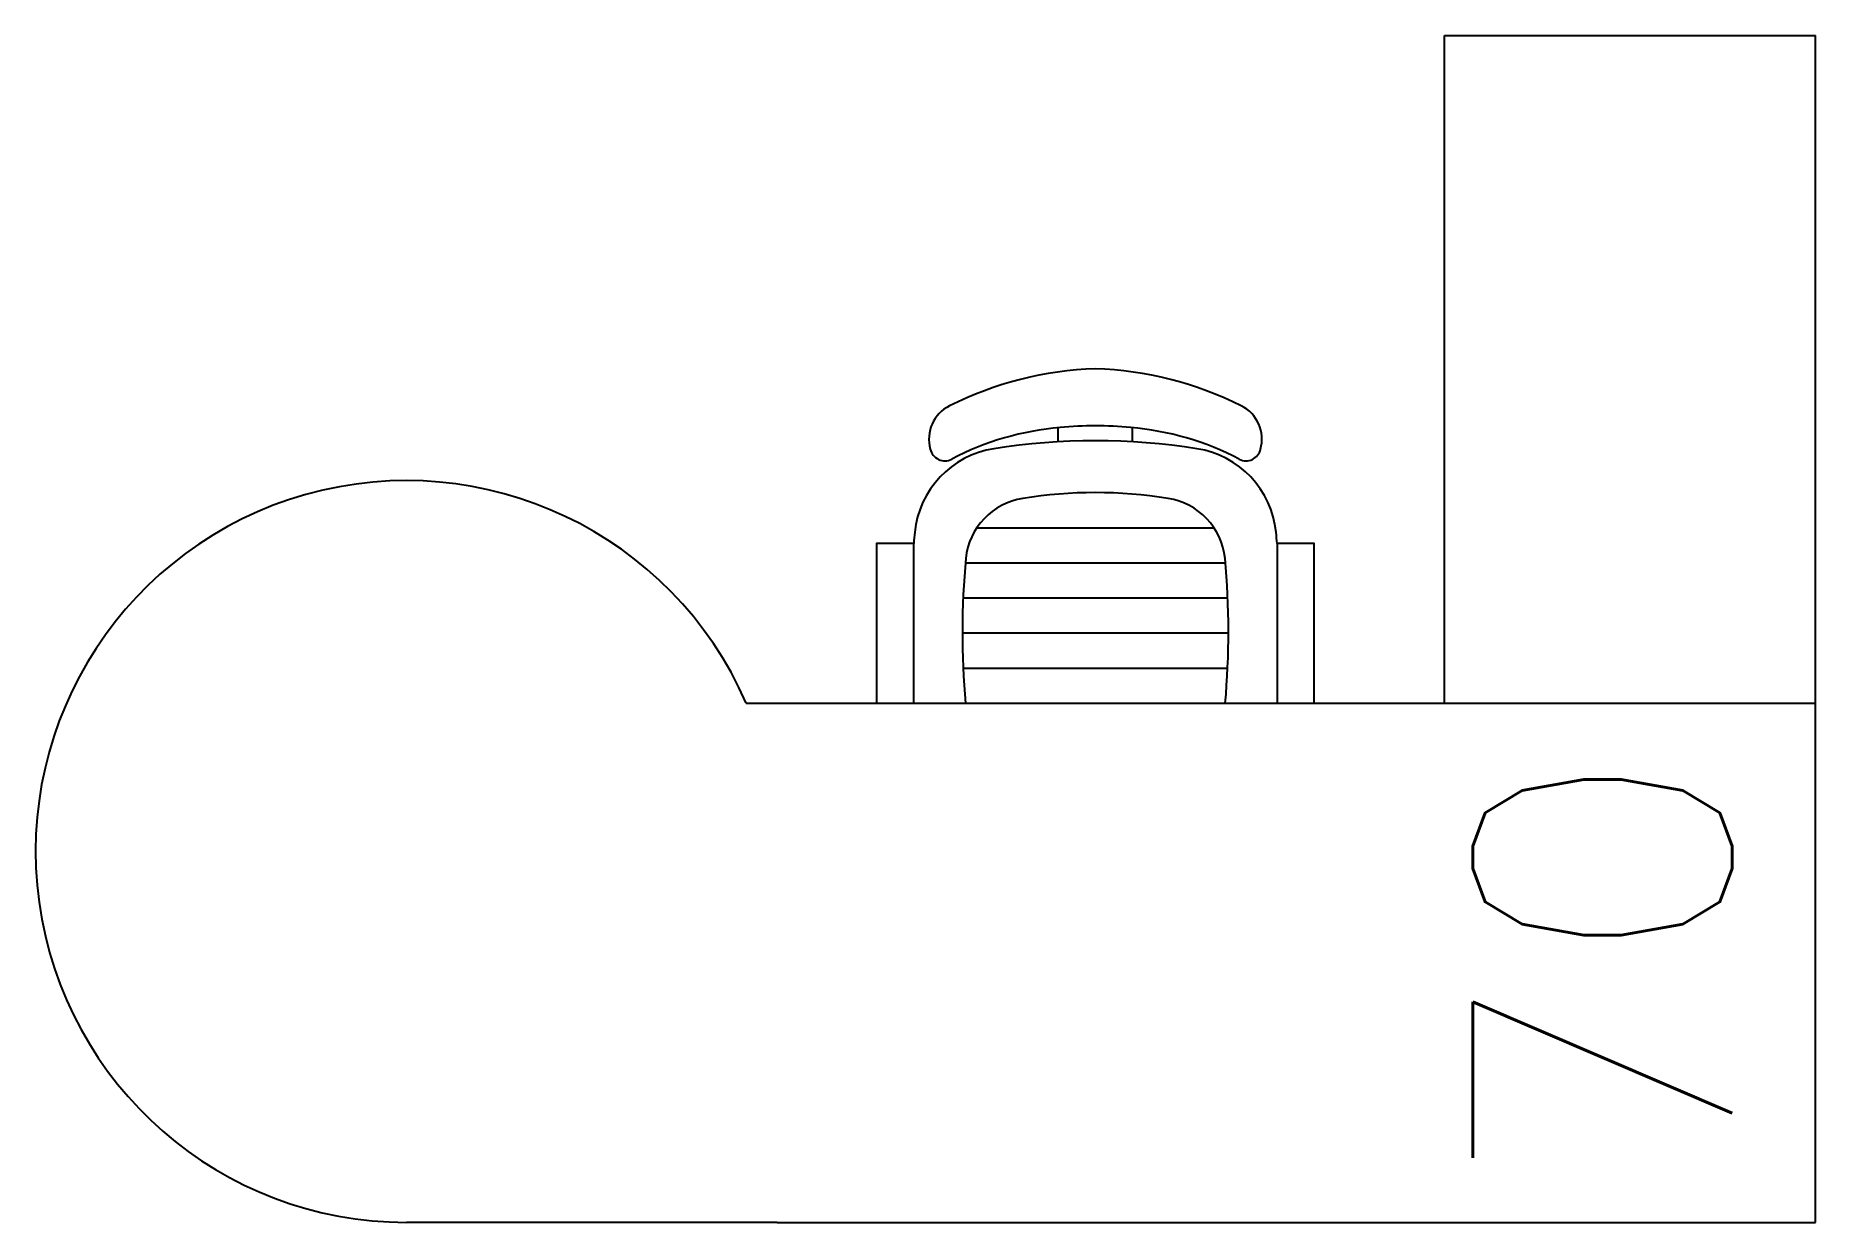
# Model space of a CAD drawing. Header units: millimetres. Extents: x -775.37 to -772.97, y 2714.74 to 2716.34.
import ezdxf
from ezdxf.enums import TextEntityAlignment as Align

# ---------------------------------------------------------------- set-up
doc = ezdxf.new("R2010")
doc.units = ezdxf.units.MM
doc.header["$LTSCALE"] = 10
for name, color, linetype in [('100-Distâncias', 1, 'Continuous'), ('Móveis_cadeiras', 2, 'Continuous'), ('Móveis_estações', 2, 'Continuous')]:
    doc.layers.add(name, color=color, linetype=linetype)
doc.styles.add('r100', font='romans.shx')

msp = doc.modelspace()

# ---------------------------------------------------------------- linework, layer by layer
at = {"layer": 'Móveis_cadeiras'}
for p, q in [((-773.9924, 2715.7913), (-773.9924, 2715.8103)), ((-773.8924, 2715.7913), (-773.8924, 2715.8103))]:
    msp.add_line(p, q, dxfattribs=at)
at = {"layer": 'Móveis_cadeiras', "color": 1}
for p, q in [((-774.1021, 2715.6753), (-773.7826, 2715.6753)), ((-774.1176, 2715.628), (-773.7671, 2715.628)), ((-774.1207, 2715.5807), (-773.764, 2715.5807)), ((-774.1217, 2715.5334), (-773.763, 2715.5334)), ((-774.1206, 2715.4861), (-773.7641, 2715.4861))]:
    msp.add_line(p, q, dxfattribs=at)
at = {"layer": 'Móveis_cadeiras'}
for points in [[(-773.7197, 2715.7812, 0.35992), (-773.7457, 2715.8396, 0.10805), (-773.9424, 2715.8897, 0.10805), (-774.139, 2715.8396, 0.35992), (-774.1651, 2715.7812)], [(-773.6974, 2715.6539, 0.002688), (-773.6987, 2715.6692, 0.340817), (-773.8054, 2715.7818, 0.07931), (-774.0793, 2715.7818, 0.340817)], [(-774.0793, 2715.7818, 0.340817), (-774.186, 2715.6692, 0.002688), (-774.1874, 2715.6539, 0.328643)], [(-773.7673, 2715.4388, 0.045416), (-773.7676, 2715.6338, 0.340817), (-773.8444, 2715.7148, 0.079866), (-774.0403, 2715.7148, 0.340817), (-774.1171, 2715.6338, 0.045416), (-774.1175, 2715.4388, 0.045416)]]:
    msp.add_lwpolyline(points, format="xyb", dxfattribs=at)
for points in [[(-774.1874, 2715.4388), (-774.1874, 2715.6539), (-774.2374, 2715.6539), (-774.2374, 2715.4388)], [(-773.6474, 2715.4388), (-773.6474, 2715.6539), (-773.6974, 2715.6539), (-773.6974, 2715.4388)]]:
    msp.add_lwpolyline(points, dxfattribs=at)
for centre, radius, start, end in [((-773.9585, 2715.4298), 0.3818, 94.7148, 117.7352), ((-773.9424, 2715.3174), 0.4952, 84.4899, 95.5101), ((-773.9262, 2715.4298), 0.3818, 62.2648, 85.2852), ((-774.1455, 2715.7855), 0.02, 192.3844, 297.7352), ((-773.7392, 2715.7855), 0.02, 242.2648, 347.6156)]:
    msp.add_arc(centre, radius, start, end, dxfattribs=at)
at = {"layer": 'Móveis_estações'}
for p, q in [((-773.4715, 2715.4388), (-773.4715, 2716.3388)), ((-773.4715, 2716.3388), (-772.9715, 2716.3388)), ((-772.9715, 2714.7388), (-772.9715, 2716.3388)), ((-774.4132, 2715.4388), (-772.9715, 2715.4388)), ((-774.3715, 2714.7388), (-774.8715, 2714.7388)), ((-774.3715, 2714.7388), (-772.9715, 2714.7388))]:
    msp.add_line(p, q, dxfattribs=at)
msp.add_arc((-774.8715, 2715.2388), 0.5, 23.5782, 270, dxfattribs=at)

# ---------------------------------------------------------------- texts
at = {"layer": '100-Distâncias', "style": 'r100'}
msp.add_text('70', height=0.35, rotation=90, dxfattribs=at).set_placement((-773.0836, 2715.0809), align=Align.CENTER)

doc.saveas('drawing.dxf')
